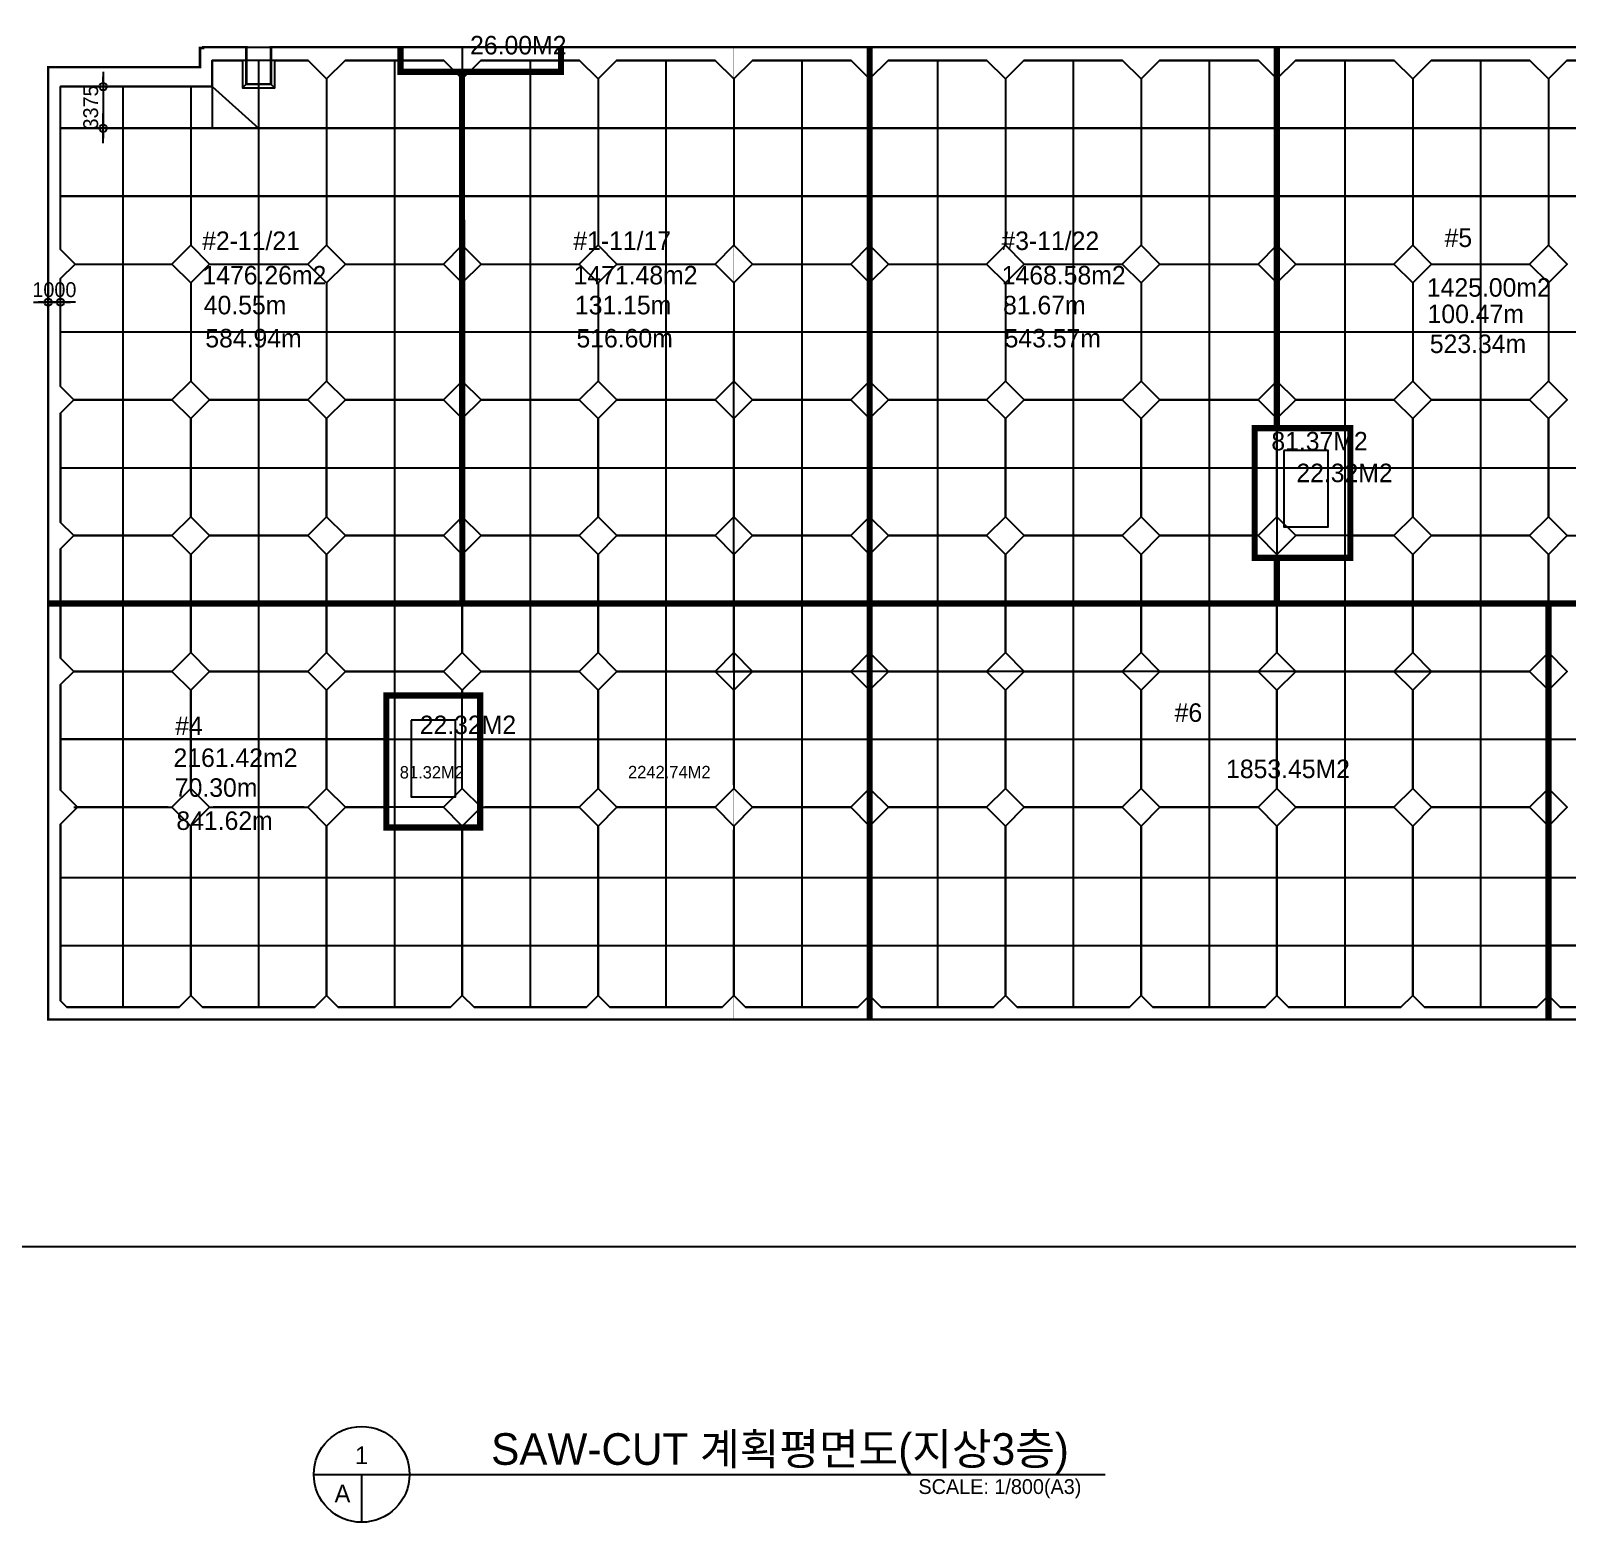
# Model space of a CAD drawing. Header units: millimetres. Extents: x -869187 to 1405794, y -1345622 to 197746.
# Drawn here: x 102765 to 227254, y -676739 to -555907 of the extents above; entities that cross this region are included whole.
import ezdxf
from ezdxf.enums import TextEntityAlignment as Align

# ---------------------------------------------------------------- set-up
doc = ezdxf.new("R2010")
doc.units = ezdxf.units.MM
doc.header["$LTSCALE"] = 1000
doc.header["$MEASUREMENT"] = 0
doc.header["$PDSIZE"] = -10
doc.layers.get('0').update_dxf_attribs({"linetype": 'CONTINUOUS'})
doc.layers.get('Defpoints').update_dxf_attribs({"color": 171, "linetype": 'CONTINUOUS'})
for name, color, linetype in [('NDIM', 7, 'CONTINUOUS'), ('SAW-CUT', 6, 'CONTINUOUS'), ('SYM', 7, 'CONTINUOUS'), ('TEXT', 3, 'CONTINUOUS')]:
    doc.layers.add(name, color=color, linetype=linetype)
doc.styles.add('CGS', font='cgse', dxfattribs={"bigfont": 'cgs'})
doc.styles.add('나눔바른고딕', font='')
doc.styles.get('나눔바른고딕').set_extended_font_data('나눔바른고딕')
doc.dimstyles.new('NDIM 1200', dxfattribs={"dimscale": 500, "dimtxt": 3, "dimasz": 1, "dimexe": 2, "dimexo": 2, "dimgap": 1, "dimtad": 1, "dimdec": 0, "dimdsep": 46, "dimtxsty": 'CGS', "dimblk": 'DOT0', "dimcen": 1, "dimdle": 8, "dimclrd": 2, "dimclre": 2, "dimclrt": 2, "dimadec": 0, "dimazin": 0, "dimtfac": 1, "dimtdec": 0, "dimtix": 1, "dimtmove": 2, "dimatfit": 3, "dimldrblk": 'DOT0', "dimfxl": 1, "dimtolj": 1, "dimtzin": 0, "dimlwd": -1, "dimlwe": -1, "dimarcsym": 0})

# ---------------------------------------------------------------- blocks, each defined once
blk = doc.blocks.new('DOT0')
blk.add_line((-3, 0), (3, 0))
at = {"color": 6}
blk.add_circle((0, 0), 0.75, dxfattribs=at)
blk = doc.blocks.new('*D123')
at = {"layer": 'Defpoints', "color": 0, "ltscale": 0.4, "transparency": 16777216}
for p in [(105180, -577892), (104180, -579492), (105180, -579492)]:
    blk.add_point(p, dxfattribs=at)
at = {"layer": 'NDIM', "ltscale": 0.4, "transparency": 16777216}
for p, q in [((104180, -578692), (104180, -577092)), ((105180, -578692), (105180, -577092)), ((103780, -577892), (103380, -577892)), ((104180, -577892), (105180, -577892)), ((105580, -577892), (105980, -577892))]:
    blk.add_line(p, q, dxfattribs=at)
at = {"layer": 'NDIM', "ltscale": 0.4, "transparency": 16777216, "xscale": 400, "yscale": 400, "zscale": 400}
blk.add_blockref('DOT0', (104180, -577892), dxfattribs=at)
at = {"layer": 'NDIM', "ltscale": 0.4, "transparency": 16777216, "xscale": 400, "yscale": 400, "zscale": 400, "rotation": 180}
blk.add_blockref('DOT0', (105180, -577892), dxfattribs=at)
at = {"layer": 'NDIM', "ltscale": 0.4, "transparency": 16777216, "insert": (104680, -576892), "char_height": 1200, "attachment_point": 5, "style": 'CGS'}
blk.add_mtext('\\A1;1000', dxfattribs=at)
blk = doc.blocks.new('*D347')
at = {"layer": 'Defpoints', "color": 0, "ltscale": 0.4, "transparency": 16777216}
for p in [(110230, -560434), (108630, -563809), (110230, -563809)]:
    blk.add_point(p, dxfattribs=at)
at = {"layer": 'NDIM', "ltscale": 0.4, "transparency": 16777216}
for p, q in [((108630, -560034), (108630, -559634)), ((109430, -560434), (107830, -560434)), ((108630, -560434), (108630, -563809)), ((109430, -563809), (107830, -563809)), ((108630, -564209), (108630, -564609))]:
    blk.add_line(p, q, dxfattribs=at)
at = {"layer": 'NDIM', "ltscale": 0.4, "transparency": 16777216, "xscale": 400, "yscale": 400, "zscale": 400}
for p, rotation in [((108630, -560434), 270), ((108630, -563809), 90)]:
    blk.add_blockref('DOT0', p, dxfattribs=dict(at, rotation=rotation))
at = {"layer": 'NDIM', "ltscale": 0.4, "transparency": 16777216, "insert": (107630, -562122), "char_height": 1200, "attachment_point": 5, "rotation": 90, "style": 'CGS'}
blk.add_mtext('\\A1;3375', dxfattribs=at)

msp = doc.modelspace()

# ---------------------------------------------------------------- linework, layer by layer
at = {"color": 114, "ltscale": 10000, "true_color": 0x139b48}
msp.add_line((137730.1, -557234.5), (137730.1, -559234.5), dxfattribs=at)
at = {"ltscale": 10000}
for p, q in [((159730.1, -606285.2), (159730.1, -609333.7)), ((158205.8, -607809.5), (161254.4, -607809.5)), ((213205.8, -607809.5), (216254.4, -607809.5))]:
    msp.add_line(p, q, dxfattribs=at)
at = {"color": 2, "ltscale": 10000, "const_width": 200}
for points in [[(104180.1, -558859.5), (104180.1, -602309.5), (137730.1, -602309.5), (137730.1, -559234.5), (132730.1, -559234.5), (132730.1, -557234.5), (122230.1, -557234.5), (122230.1, -560234.5), (120230.1, -560234.5), (120230.1, -557234.5), (116742.6, -557234.5), (116742.6, -557309.5), (116480.1, -557309.5), (116480.1, -558859.5), (104180.1, -558859.5)], [(137730.1, -559234.5), (137730.1, -602309.5), (170730.1, -602309.5), (170730.1, -557234.5), (145730.1, -557234.5), (145730.1, -559234.5), (137730.1, -559234.5), (137730.1, -559234.5)], [(203730.1, -557234.5), (203730.1, -588109.5), (201930.1, -588109.5), (201930.1, -598609.5), (203730.1, -598609.5), (203730.1, -602309.5), (170730.1, -602309.5), (170730.1, -557234.5), (203730.1, -557234.5)], [(236730.1, -597059.5), (236730.1, -557234.5), (203730.1, -557234.5), (203730.1, -588109.5), (209680.1, -588109.5), (209680.1, -598609.5), (203730.1, -598609.5), (203730.1, -602309.5), (236730.1, -602309.5), (236730.1, -597059.5)], [(236730.1, -557234.5), (236730.1, -602309.5), (225730.1, -602311.1), (225730.1, -636009.5), (258730.1, -636009.5), (258730.1, -557234.5), (254230.1, -557234.5), (254230.1, -560234.5), (252230.1, -560234.5), (252230.1, -557234.5), (236730.1, -557234.5)], [(104180.1, -602309.5), (104180.1, -636009.5), (170730.1, -636009.5), (170730.1, -602309.5), (104180.1, -602309.5)], [(170730.1, -602309.5), (170730.1, -636009.5), (225730.1, -636009.5), (225730.1, -602311.1), (170730.1, -602309.5)], [(131580.1, -609759.5), (131580.1, -620459.5), (139180.1, -620459.5), (139180.1, -609759.5), (131580.1, -609759.5)]]:
    msp.add_lwpolyline(points, dxfattribs=at)
at = {"ltscale": 10000, "const_width": 1}
for points in [[(104180.1, -580309.5), (159730.1, -580309.5), (159730.1, -557234.5), (116742.6, -557234.5), (116742.6, -557309.5), (116480.1, -557309.5), (116480.1, -558859.5), (104180.1, -558859.5), (104180.1, -580309.5)], [(104180.1, -607809.5), (104180.1, -580309.5), (159730.1, -580309.5), (159730.1, -607809.5), (104180.1, -607809.5)], [(104180.1, -607809.5), (159730.1, -607809.5), (159730.1, -636009.5), (104180.1, -636009.5), (104180.1, -607809.5)], [(159730.1, -636009.5), (159730.1, -607809.5), (220230.1, -607809.5), (220230.1, -636009.5), (159730.1, -636009.5)]]:
    msp.add_lwpolyline(points, dxfattribs=at)
at = {"ltscale": 10000}
for points in [[(104180.1, -580309.5), (104180.1, -558859.5), (116480.1, -558859.5), (116480.1, -557309.5), (116742.6, -557309.5), (116742.6, -557234.5), (268742.6, -557234.5), (268742.6, -557309.5), (268980.1, -557309.5), (268980.1, -558859.5), (277305.1, -558859.5), (277305.1, -625559.5), (270080.1, -625559.5), (270080.1, -636009.5), (104180.1, -636009.5), (104180.1, -580309.5)], [(159730.1, -580309.5), (220230.1, -580309.5), (220230.1, -607809.5), (159730.1, -607809.5), (159730.1, -580309.5)]]:
    msp.add_lwpolyline(points, dxfattribs=at)
at = {"color": 1, "ltscale": 10000, "const_width": 500}
for points in [[(137730.1, -559234.5), (132730.1, -559234.5), (132730.1, -557234.5)], [(137705.8, -559234.5), (137730.1, -602309.5), (170730.1, -602309.5), (170730.1, -557234.5)], [(137730.1, -559234.5), (145730.1, -559234.5), (145730.1, -557234.5)], [(170730.1, -602309.5), (203730.1, -602309.5), (203730.1, -598609.5), (201930.1, -598609.5), (201930.1, -588109.5), (203730.1, -588109.5), (203730.1, -586109.5), (203730.1, -557234.5)], [(236730.1, -557234.5), (236730.1, -602309.5), (203730.1, -602309.5)], [(203730.1, -588109.5), (209680.1, -588109.5), (209680.1, -598609.5), (203730.1, -598609.5)], [(137730.1, -602309.5), (104180.1, -602309.5)], [(170730.1, -602309.5), (170730.1, -636009.5)], [(225730.1, -602309.5), (225730.1, -636009.5)], [(131580.1, -609759.5), (131580.1, -620459.5), (139180.1, -620459.5), (139180.1, -609759.5), (131580.1, -609759.5)]]:
    msp.add_lwpolyline(points, dxfattribs=at)
at = {"color": 2, "ltscale": 10000}
for points in [[(132730.1, -557234.5), (132730.1, -559234.5), (145730.1, -559234.5), (145730.1, -557234.5), (132730.1, -557234.5)], [(201930.1, -588109.5), (201930.1, -598609.5), (209680.1, -598609.5), (209680.1, -588109.5), (201930.1, -588109.5)], [(204280.1, -589909.5), (204280.1, -596109.5), (207880.1, -596109.5), (207880.1, -589909.5), (204280.1, -589909.5)], [(133580.1, -611759.5), (133580.1, -617959.5), (137180.1, -617959.5), (137180.1, -611759.5), (133580.1, -611759.5)]]:
    msp.add_lwpolyline(points, dxfattribs=at)
at = {"color": 3, "ltscale": 10000}
msp.add_lwpolyline([(203730.1, -557234.5), (203730.1, -602309.5), (236730.1, -602309.5), (236730.1, -557234.5), (203730.1, -557234.5)], dxfattribs=at)
at = {"color": 114, "ltscale": 10000, "true_color": 0x139b48}
for points in [[(105180.1, -602309.5), (105180.1, -597883.7), (106254.4, -596809.5), (105180.1, -595735.2), (105180.1, -586883.7), (106254.4, -585809.5), (105180.1, -584735.2), (105180.1, -575983.7), (106354.4, -574809.5), (105180.1, -573635.2), (105180.1, -560434.5), (117455.1, -560434.5), (117455.1, -558309.5), (119930.1, -558309.5), (119930.1, -560534.5), (122530.1, -560534.5), (122530.1, -558309.5), (125230.1, -558309.5), (125230.1, -558309.5), (126730.1, -559809.5), (128230.1, -558309.5), (136230.1, -558309.5), (137730.1, -559809.5), (137730.1, -573285.2), (136205.8, -574809.5), (137730.1, -576333.7), (137730.1, -584285.2), (136205.8, -585809.5), (137730.1, -587333.7), (137730.1, -595285.2), (136205.8, -596809.5), (137730.1, -598333.7), (137730.1, -602309.5)], [(132230.1, -558309.5), (132230.1, -602309.5)], [(137730.1, -559809.5), (139230.1, -558309.5), (147230.1, -558309.5), (148730.1, -559809.5), (150230.1, -558309.5), (158230.1, -558309.5), (159730.1, -559809.5), (161230.1, -558309.5), (169230.1, -558309.5), (170730.1, -559809.5)], [(143230.1, -558309.5), (143230.1, -602309.5)], [(154230.1, -558309.5), (154230.1, -602309.5)], [(165230.1, -558309.5), (165230.1, -602309.5)], [(203730.1, -559809.5), (202230.1, -558309.5), (194230.1, -558309.5), (192730.1, -559809.5), (191230.1, -558309.5), (183230.1, -558309.5), (181730.1, -559809.5), (180230.1, -558309.5), (172230.1, -558309.5), (170730.1, -559809.5), (170730.1, -573285.2), (172254.4, -574809.5), (170730.1, -576333.7), (170730.1, -584285.2), (172254.4, -585809.5), (170730.1, -587333.7), (170730.1, -595285.2), (172254.4, -596809.5), (170730.1, -598333.7), (170730.1, -602309.5)], [(176230.1, -558309.5), (176230.1, -602309.5)], [(187230.1, -558309.5), (187230.1, -602309.5)], [(198230.1, -558309.5), (198230.1, -602309.5)], [(236730.1, -559809.5), (235230.1, -558309.5), (227230.1, -558309.5), (225730.1, -559809.5), (224230.1, -558309.5), (216230.1, -558309.5), (214730.1, -559809.5), (213230.1, -558309.5), (205230.1, -558309.5), (203730.1, -559809.5), (203730.1, -573285.2), (205254.4, -574809.5), (203730.1, -576333.7), (203730.1, -584285.2), (205254.4, -585809.5), (203730.1, -587333.7)], [(209230.1, -558309.5), (209230.1, -602309.5)], [(220230.1, -558309.5), (220230.1, -602309.5)], [(126730.1, -559809.5), (126730.1, -573285.2)], [(148730.1, -559809.5), (148730.1, -573285.2)], [(159730.1, -559809.5), (159730.1, -573285.2)], [(181730.1, -559809.5), (181730.1, -573285.2)], [(192730.1, -559809.5), (192730.1, -573285.2)], [(214730.1, -559809.5), (214730.1, -573285.2)], [(225730.1, -559809.5), (225730.1, -573285.2)], [(110230.1, -560434.5), (110230.1, -602309.5)], [(115730.1, -560434.5), (115730.1, -573285.2)], [(117455.1, -560434.5), (121230.1, -563809.5)], [(120230.1, -560234.5), (119930.1, -560534.5)], [(121230.1, -560534.5), (121230.1, -602309.5)], [(122230.1, -560234.5), (122530.1, -560534.5)], [(105182, -563809.5), (137730.1, -563809.5)], [(137730.1, -563809.5), (170730.1, -563809.5)], [(170730.1, -563809.5), (203730.1, -563809.5)], [(203730.1, -563809.5), (236730.1, -563809.5)], [(105182, -569309.5), (137730.1, -569309.5)], [(137730.1, -569309.5), (170730.1, -569309.5)], [(170730.1, -569309.5), (203730.1, -569309.5)], [(203730.1, -569309.5), (236730.1, -569309.5)], [(115730.1, -573285.2), (114205.8, -574809.5), (115730.1, -576333.7), (117254.4, -574809.5), (115730.1, -573285.2)], [(126730.1, -573285.2), (125205.8, -574809.5), (126730.1, -576333.7), (128254.4, -574809.5), (126730.1, -573285.2)], [(137730.1, -573285.2), (139254.4, -574809.5), (137730.1, -576333.7)], [(148730.1, -573285.2), (147205.8, -574809.5), (148730.1, -576333.7), (150254.4, -574809.5), (148730.1, -573285.2)], [(159730.1, -573285.2), (158205.8, -574809.5), (159730.1, -576333.7), (161254.4, -574809.5), (159730.1, -573285.2)], [(170730.1, -573285.2), (169205.8, -574809.5), (170730.1, -576333.7)], [(181730.1, -573285.2), (180205.8, -574809.5), (181730.1, -576333.7), (183254.4, -574809.5), (181730.1, -573285.2)], [(192730.1, -573285.2), (191205.8, -574809.5), (192730.1, -576333.7), (194254.4, -574809.5), (192730.1, -573285.2)], [(203730.1, -573285.2), (202205.8, -574809.5), (203730.1, -576333.7)], [(214730.1, -573285.2), (213205.8, -574809.5), (214730.1, -576333.7), (216254.4, -574809.5), (214730.1, -573285.2)], [(225730.1, -573285.2), (224205.8, -574809.5), (225730.1, -576333.7), (227254.4, -574809.5), (225730.1, -573285.2)], [(106354.4, -574809.5), (114205.8, -574809.5)], [(117254.4, -574809.5), (125205.8, -574809.5)], [(128254.4, -574809.5), (136205.8, -574809.5)], [(139254.4, -574809.5), (147205.8, -574809.5)], [(150254.4, -574809.5), (158205.8, -574809.5)], [(161254.4, -574809.5), (169205.8, -574809.5)], [(172254.4, -574809.5), (180205.8, -574809.5)], [(183254.4, -574809.5), (191205.8, -574809.5)], [(194254.4, -574809.5), (202205.8, -574809.5)], [(205254.4, -574809.5), (213205.8, -574809.5)], [(216254.4, -574809.5), (224205.8, -574809.5)], [(115730.1, -576333.7), (115730.1, -584285.2)], [(126730.1, -576333.7), (126730.1, -584285.2)], [(148730.1, -576333.7), (148730.1, -584285.2)], [(159730.1, -576333.7), (159730.1, -584285.2)], [(181730.1, -576333.7), (181730.1, -584285.2)], [(192730.1, -576333.7), (192730.1, -584285.2)], [(214730.1, -576333.7), (214730.1, -584285.2)], [(225730.1, -576333.7), (225730.1, -584285.2)], [(105182, -580309.5), (137730.1, -580309.5)], [(137730.1, -580309.5), (170730.1, -580309.5)], [(170730.1, -580309.5), (203730.1, -580309.5)], [(203730.1, -580309.5), (236730.1, -580309.5)], [(115730.1, -584285.2), (114205.8, -585809.5), (115730.1, -587333.7), (117254.4, -585809.5), (115730.1, -584285.2)], [(126730.1, -584285.2), (125205.8, -585809.5), (126730.1, -587333.7), (128254.4, -585809.5), (126730.1, -584285.2)], [(137730.1, -584285.2), (139254.4, -585809.5), (137730.1, -587333.7)], [(148730.1, -584285.2), (147205.8, -585809.5), (148730.1, -587333.7), (150254.4, -585809.5), (148730.1, -584285.2)], [(159730.1, -584285.2), (158205.8, -585809.5), (159730.1, -587333.7), (161254.4, -585809.5), (159730.1, -584285.2)], [(170730.1, -584285.2), (169205.8, -585809.5), (170730.1, -587333.7)], [(181730.1, -584285.2), (180205.8, -585809.5), (181730.1, -587333.7), (183254.4, -585809.5), (181730.1, -584285.2)], [(192730.1, -584285.2), (191205.8, -585809.5), (192730.1, -587333.7), (194254.4, -585809.5), (192730.1, -584285.2)], [(203730.1, -584285.2), (202205.8, -585809.5), (203730.1, -587333.7)], [(214730.1, -584285.2), (213205.8, -585809.5), (214730.1, -587333.7), (216254.4, -585809.5), (214730.1, -584285.2)], [(225730.1, -584285.2), (224205.8, -585809.5), (225730.1, -587333.7), (227254.4, -585809.5), (225730.1, -584285.2)], [(106254.4, -585809.5), (114205.8, -585809.5)], [(117254.4, -585809.5), (125205.8, -585809.5)], [(128254.4, -585809.5), (136205.8, -585809.5)], [(139254.4, -585809.5), (147205.8, -585809.5)], [(150254.4, -585809.5), (158205.8, -585809.5)], [(161254.4, -585809.5), (169205.8, -585809.5)], [(172254.4, -585809.5), (180205.8, -585809.5)], [(183254.4, -585809.5), (191205.8, -585809.5)], [(194254.4, -585809.5), (202205.8, -585809.5)], [(205254.4, -585809.5), (213205.8, -585809.5)], [(216254.4, -585809.5), (224205.8, -585809.5)], [(115730.1, -587333.7), (115730.1, -595285.2)], [(126730.1, -587333.7), (126730.1, -595285.2)], [(148730.1, -587333.7), (148730.1, -595285.2)], [(159730.1, -587333.7), (159730.1, -595285.2)], [(181730.1, -587333.7), (181730.1, -595285.2)], [(192730.1, -587333.7), (192730.1, -595285.2)], [(214730.1, -587333.7), (214730.1, -595285.2)], [(225730.1, -587333.7), (225730.1, -595285.2)], [(105182, -591309.5), (137730.1, -591309.5)], [(137730.1, -591309.5), (170730.1, -591309.5)], [(170730.1, -591309.5), (201930.1, -591309.5)], [(209680.1, -591309.5), (236729, -591309.5)], [(115730.1, -595285.2), (114205.8, -596809.5), (115730.1, -598333.7), (117254.4, -596809.5), (115730.1, -595285.2)], [(126730.1, -595285.2), (125205.8, -596809.5), (126730.1, -598333.7), (128254.4, -596809.5), (126730.1, -595285.2)], [(137730.1, -595285.2), (139254.4, -596809.5), (137730.1, -598333.7)], [(148730.1, -595285.2), (147205.8, -596809.5), (148730.1, -598333.7), (150254.4, -596809.5), (148730.1, -595285.2)], [(159730.1, -595285.2), (158205.8, -596809.5), (159730.1, -598333.7), (161254.4, -596809.5), (159730.1, -595285.2)], [(170730.1, -595285.2), (169205.8, -596809.5), (170730.1, -598333.7)], [(181730.1, -595285.2), (180205.8, -596809.5), (181730.1, -598333.7), (183254.4, -596809.5), (181730.1, -595285.2)], [(192730.1, -595285.2), (191205.8, -596809.5), (192730.1, -598333.7), (194254.4, -596809.5), (192730.1, -595285.2)], [(214730.1, -595285.2), (213205.8, -596809.5), (214730.1, -598333.7), (216254.4, -596809.5), (214730.1, -595285.2)], [(225730.1, -595285.2), (224205.8, -596809.5), (225730.1, -598333.7), (227254.4, -596809.5), (225730.1, -595285.2)], [(106254.4, -596809.5), (114205.8, -596809.5)], [(117254.4, -596809.5), (125205.8, -596809.5)], [(128254.4, -596809.5), (136205.8, -596809.5)], [(139254.4, -596809.5), (147205.8, -596809.5)], [(150254.4, -596809.5), (158205.8, -596809.5)], [(161254.4, -596809.5), (169205.8, -596809.5)], [(172254.4, -596809.5), (180205.8, -596809.5)], [(183254.4, -596809.5), (191205.8, -596809.5)], [(194254.4, -596809.5), (201930.1, -596809.5)], [(209680.1, -596809.5), (213205.8, -596809.5)], [(216254.4, -596809.5), (224205.8, -596809.5)], [(227254.4, -596809.5), (235205.8, -596809.5)], [(115730.1, -598333.7), (115730.1, -602309.5)], [(126730.1, -598333.7), (126730.1, -602309.5)], [(148730.1, -598333.7), (148730.1, -602309.5)], [(159730.1, -598333.7), (159730.1, -602309.5)], [(181730.1, -598333.7), (181730.1, -602309.5)], [(192730.1, -598333.7), (192730.1, -602309.5)], [(214730.1, -598333.7), (214730.1, -602309.5)], [(225730.1, -598333.7), (225730.1, -602309.5)], [(170730.1, -634059.5), (169780.1, -635009.5), (160680.1, -635009.5), (159730.1, -634059.5), (158780.1, -635009.5), (149680.1, -635009.5), (148730.1, -634059.5), (147780.1, -635009.5), (138680.1, -635009.5), (137730.1, -634059.5), (136780.1, -635009.5), (127680.1, -635009.5), (126730.1, -634059.5), (125780.1, -635009.5), (116680.1, -635009.5), (115730.1, -634059.5), (114780.1, -635009.5), (105680.1, -635009.5), (105180.1, -634509.5), (105180.1, -620183.7), (106554.4, -618809.5), (105180.1, -617435.2), (105180.1, -608883.7), (106254.4, -607809.5), (105180.1, -606735.2), (105180.1, -602309.5), (170730.1, -602309.5)], [(110230.1, -602309.5), (110230.1, -635009.5)], [(115730.1, -602309.5), (115730.1, -606285.2)], [(121230.1, -602309.5), (121230.1, -635009.5)], [(126730.1, -602309.5), (126730.1, -606285.2)], [(132230.1, -602309.5), (132230.1, -609759.5)], [(137730.1, -602309.5), (137730.1, -606285.2)], [(143230.1, -602309.5), (143230.1, -635009.5)], [(143230.1, -602309.5), (143230.1, -635009.5)], [(148730.1, -602309.5), (148730.1, -606285.2)], [(148730.1, -602309.5), (148730.1, -606285.2)], [(154230.1, -602309.5), (154230.1, -635009.5)], [(159730.1, -602309.5), (159730.1, -606285.2)], [(165230.1, -602309.5), (165230.1, -635009.5)], [(225730.1, -634059.5), (224780.1, -635009.5), (215680.1, -635009.5), (214730.1, -634059.5), (213780.1, -635009.5), (204680.1, -635009.5), (203730.1, -634059.5), (202780.1, -635009.5), (193680.1, -635009.5), (192730.1, -634059.5), (191780.1, -635009.5), (182680.1, -635009.5), (181730.1, -634059.5), (180780.1, -635009.5), (171680.1, -635009.5), (170730.1, -634059.5), (170730.1, -620333.7), (172254.4, -618809.5), (170730.1, -617285.2), (170730.1, -609333.7), (172254.4, -607809.5), (170730.1, -606285.2), (170730.1, -602309.5), (225730.1, -602311.1)], [(176230.1, -602309.5), (176230.1, -635009.5)], [(181730.1, -602309.5), (181730.1, -606285.2)], [(187230.1, -602309.5), (187230.1, -635009.5)], [(192730.1, -602309.5), (192730.1, -606285.2)], [(198230.1, -602309.5), (198230.1, -635009.5)], [(203730.1, -602309.5), (203730.1, -606285.2)], [(209230.1, -602309.5), (209230.1, -635009.5)], [(214730.1, -602309.5), (214730.1, -606285.2)], [(220230.1, -602309.5), (220230.1, -635009.5)], [(225730.1, -602309.5), (225730.1, -606285.2)], [(235780.1, -635009.5), (226680.1, -635009.5), (225730.1, -634059.5), (225730.1, -620333.7), (227254.4, -618809.5), (225730.1, -617285.2), (225730.1, -609333.7), (227254.4, -607809.5), (225730.1, -606285.2), (225730.1, -602309.5), (236730.1, -602309.5)], [(115730.1, -606285.2), (114205.8, -607809.5), (115730.1, -609333.7), (117254.4, -607809.5), (115730.1, -606285.2)], [(126730.1, -606285.2), (125205.8, -607809.5), (126730.1, -609333.7), (128254.4, -607809.5), (126730.1, -606285.2)], [(137730.1, -606285.2), (136205.8, -607809.5), (137730.1, -609333.7), (139254.4, -607809.5), (137730.1, -606285.2)], [(148730.1, -606285.2), (147205.8, -607809.5), (148730.1, -609333.7), (150254.4, -607809.5), (148730.1, -606285.2)], [(159730.1, -606285.2), (158205.8, -607809.5), (159730.1, -609333.7), (161254.4, -607809.5), (159730.1, -606285.2)], [(170730.1, -606285.2), (169205.8, -607809.5), (170730.1, -609333.7)], [(181730.1, -606285.2), (180205.8, -607809.5), (181730.1, -609333.7), (183254.4, -607809.5), (181730.1, -606285.2)], [(192730.1, -606285.2), (191205.8, -607809.5), (192730.1, -609333.7), (194254.4, -607809.5), (192730.1, -606285.2)], [(203730.1, -606285.2), (202205.8, -607809.5), (203730.1, -609333.7), (205254.4, -607809.5), (203730.1, -606285.2)], [(214730.1, -606285.2), (213205.8, -607809.5), (214730.1, -609333.7), (216254.4, -607809.5), (214730.1, -606285.2)], [(225730.1, -606285.2), (224205.8, -607809.5), (225730.1, -609333.7)], [(106254.4, -607809.5), (114205.8, -607809.5)], [(117254.4, -607809.5), (125205.8, -607809.5)], [(128254.4, -607809.5), (136205.8, -607809.5)], [(139254.4, -607809.5), (147205.8, -607809.5)], [(150254.4, -607809.5), (158205.8, -607809.5)], [(161254.4, -607809.5), (169205.8, -607809.5)], [(172254.4, -607809.5), (180205.8, -607809.5)], [(183254.4, -607809.5), (191205.8, -607809.5)], [(194254.4, -607809.5), (202205.8, -607809.5)], [(205254.4, -607809.5), (213205.8, -607809.5)], [(216254.4, -607809.5), (224205.8, -607809.5)], [(115730.1, -609333.7), (115730.1, -617285.2)], [(126730.1, -609333.7), (126730.1, -617285.2)], [(137730.1, -609333.7), (137730.1, -609759.5)], [(148730.1, -609333.7), (148730.1, -617285.2)], [(148730.1, -609333.7), (148730.1, -617285.2)], [(159730.1, -609333.7), (159730.1, -617285.2)], [(181730.1, -609333.7), (181730.1, -617285.2)], [(192730.1, -609333.7), (192730.1, -617285.2)], [(203730.1, -609333.7), (203730.1, -617285.2)], [(214730.1, -609333.7), (214730.1, -617285.2)], [(225730.1, -609333.7), (225730.1, -617285.2)], [(131580.1, -613309.5), (105180.1, -613309.5)], [(139180.1, -613309.5), (170730.1, -613309.5)], [(170730.1, -613309.5), (225730.1, -613309.5)], [(225730.1, -613309.5), (258730.1, -613309.5)], [(115730.1, -617285.2), (114205.8, -618809.5), (115730.1, -620333.7), (117254.4, -618809.5), (115730.1, -617285.2)], [(126730.1, -617285.2), (125205.8, -618809.5), (126730.1, -620333.7), (128254.4, -618809.5), (126730.1, -617285.2)], [(148730.1, -617285.2), (147205.8, -618809.5), (148730.1, -620333.7), (150254.4, -618809.5), (148730.1, -617285.2)], [(159730.1, -617285.2), (158205.8, -618809.5), (159730.1, -620333.7), (161254.4, -618809.5), (159730.1, -617285.2)], [(170730.1, -617285.2), (169205.8, -618809.5), (170730.1, -620333.7)], [(181730.1, -617285.2), (180205.8, -618809.5), (181730.1, -620333.7), (183254.4, -618809.5), (181730.1, -617285.2)], [(192730.1, -617285.2), (191205.8, -618809.5), (192730.1, -620333.7), (194254.4, -618809.5), (192730.1, -617285.2)], [(203730.1, -617285.2), (202205.8, -618809.5), (203730.1, -620333.7), (205254.4, -618809.5), (203730.1, -617285.2)], [(214730.1, -617285.2), (213205.8, -618809.5), (214730.1, -620333.7), (216254.4, -618809.5), (214730.1, -617285.2)], [(225730.1, -617285.2), (224205.8, -618809.5), (225730.1, -620333.7)], [(106254.4, -618809.5), (114205.8, -618809.5)], [(117254.4, -618809.5), (125205.8, -618809.5)], [(128254.4, -618809.5), (131580.1, -618809.5)], [(139254.4, -618809.5), (147205.8, -618809.5)], [(150254.4, -618809.5), (158205.8, -618809.5)], [(161254.4, -618809.5), (169205.8, -618809.5)], [(172254.4, -618809.5), (180205.8, -618809.5)], [(183254.4, -618809.5), (191205.8, -618809.5)], [(194254.4, -618809.5), (202205.8, -618809.5)], [(205254.4, -618809.5), (213205.8, -618809.5)], [(216254.4, -618809.5), (224205.8, -618809.5)], [(115730.1, -620333.7), (115730.1, -634059.5)], [(126730.1, -620333.7), (126730.1, -634059.5)], [(132230.1, -620459.5), (132230.1, -635009.5)], [(137730.1, -620459.5), (137730.1, -634059.5)], [(148730.1, -620333.7), (148730.1, -634059.5)], [(148730.1, -620333.7), (148730.1, -634059.5)], [(159730.1, -620333.7), (159730.1, -634059.5)], [(181730.1, -620333.7), (181730.1, -634059.5)], [(192730.1, -620333.7), (192730.1, -634059.5)], [(203730.1, -620333.7), (203730.1, -634059.5)], [(214730.1, -620333.7), (214730.1, -634059.5)], [(225730.1, -620333.7), (225730.1, -634059.5)], [(105180.1, -624509.5), (170730.1, -624509.5)], [(170730.1, -624509.5), (225730.1, -624509.5)], [(225730.1, -624509.5), (258730.1, -624509.5)], [(105180.1, -630009.5), (170730.1, -630009.5)], [(170730.1, -630009.5), (225710.5, -630009.5)], [(258730.1, -630009.5), (225730.1, -630009.5)]]:
    msp.add_lwpolyline(points, dxfattribs=at)
at = {"color": 2, "ltscale": 10000}
msp.add_lwpolyline([(131580.1, -609759.5), (131580.1, -620459.5), (133580.1, -620459.5), (139180.1, -620459.5), (139180.1, -609759.5)], close=True, dxfattribs=at)
at = {"layer": 'Defpoints', "ltscale": 10000}
msp.add_lwpolyline([(292000, -654421.9), (8000, -654421.9), (8000, -493454.1), (292000, -493454.1)], close=True, dxfattribs=at)
at = {"layer": 'SAW-CUT', "ltscale": 10000}
for p, q in [((125230.1, -558309.5), (117455.1, -558309.5)), ((117455.1, -558309.5), (117455.1, -560434.5)), ((121230.1, -558309.5), (121230.1, -635009.5)), ((126730.1, -559809.5), (125230.1, -558309.5)), ((126730.1, -559809.5), (128230.1, -558309.5)), ((136230.1, -558309.5), (128230.1, -558309.5)), ((132230.1, -558309.5), (132230.1, -635009.5)), ((137730.1, -559809.5), (136230.1, -558309.5)), ((137730.1, -559809.5), (139230.1, -558309.5)), ((147230.1, -558309.5), (139230.1, -558309.5)), ((143230.1, -558309.5), (143230.1, -635009.5)), ((148730.1, -559809.5), (147230.1, -558309.5)), ((148730.1, -559809.5), (150230.1, -558309.5)), ((158230.1, -558309.5), (150230.1, -558309.5)), ((154230.1, -558309.5), (154230.1, -635009.5)), ((159730.1, -559809.5), (158230.1, -558309.5)), ((159730.1, -559809.5), (161230.1, -558309.5)), ((169230.1, -558309.5), (161230.1, -558309.5)), ((165230.1, -558309.5), (165230.1, -635009.5)), ((170730.1, -559809.5), (169230.1, -558309.5)), ((170730.1, -559809.5), (172230.1, -558309.5)), ((172230.1, -558309.5), (180230.1, -558309.5)), ((176230.1, -558309.5), (176230.1, -635009.5)), ((181730.1, -559809.5), (180230.1, -558309.5)), ((181730.1, -559809.5), (183230.1, -558309.5)), ((183230.1, -558309.5), (191230.1, -558309.5)), ((187230.1, -558309.5), (187230.1, -635009.5)), ((192730.1, -559809.5), (191230.1, -558309.5)), ((192730.1, -559809.5), (194230.1, -558309.5)), ((194230.1, -558309.5), (202230.1, -558309.5)), ((198230.1, -558309.5), (198230.1, -635009.5)), ((203730.1, -559809.5), (202230.1, -558309.5)), ((203730.1, -559809.5), (205230.1, -558309.5)), ((205230.1, -558309.5), (213230.1, -558309.5)), ((209230.1, -558309.5), (209230.1, -635009.5)), ((214730.1, -559809.5), (213230.1, -558309.5)), ((214730.1, -559809.5), (216230.1, -558309.5)), ((216230.1, -558309.5), (224230.1, -558309.5)), ((220230.1, -558309.5), (220230.1, -635009.5)), ((225730.1, -559809.5), (224230.1, -558309.5)), ((225730.1, -559809.5), (227230.1, -558309.5)), ((227230.1, -558309.5), (235230.1, -558309.5)), ((126730.1, -559809.5), (126730.1, -573285.2)), ((137730.1, -559809.5), (137730.1, -573285.2)), ((148730.1, -559809.5), (148730.1, -573285.2)), ((159730.1, -559809.5), (159730.1, -573285.2)), ((159730.1, -559809.5), (159730.1, -573285.2)), ((170730.1, -559809.5), (170730.1, -573285.2)), ((181730.1, -559809.5), (181730.1, -573285.2)), ((192730.1, -559809.5), (192730.1, -573285.2)), ((203730.1, -559809.5), (203730.1, -573285.2)), ((214730.1, -559809.5), (214730.1, -573285.2)), ((225730.1, -559809.5), (225730.1, -573285.2)), ((117455.1, -560434.5), (105180.1, -560434.5)), ((105180.1, -573635.2), (105180.1, -560434.5)), ((110230.1, -560434.5), (110230.1, -635009.5)), ((115730.1, -560434.5), (115730.1, -573285.2)), ((117455.1, -560434.5), (117455.1, -563809.5)), ((269730.1, -563809.5), (105180.1, -563809.5)), ((269730.1, -569309.5), (105180.1, -569309.5)), ((106354.4, -574809.5), (114205.8, -574809.5)), ((117254.4, -574809.5), (125205.8, -574809.5)), ((128254.4, -574809.5), (136205.8, -574809.5)), ((139254.4, -574809.5), (147205.8, -574809.5)), ((150254.4, -574809.5), (158205.8, -574809.5)), ((161254.4, -574809.5), (169205.8, -574809.5)), ((172254.4, -574809.5), (180205.8, -574809.5)), ((183254.4, -574809.5), (191205.8, -574809.5)), ((194254.4, -574809.5), (202205.8, -574809.5)), ((205254.4, -574809.5), (213205.8, -574809.5)), ((216254.4, -574809.5), (224205.8, -574809.5)), ((105180.1, -584735.2), (105180.1, -575983.7)), ((115730.1, -576333.7), (115730.1, -584285.2)), ((126730.1, -576333.7), (126730.1, -584285.2)), ((137730.1, -576333.7), (137730.1, -584285.2)), ((148730.1, -576333.7), (148730.1, -584285.2)), ((159730.1, -576333.7), (159730.1, -584285.2)), ((170730.1, -576333.7), (170730.1, -584285.2)), ((181730.1, -576333.7), (181730.1, -584285.2)), ((192730.1, -576333.7), (192730.1, -584285.2)), ((203730.1, -576333.7), (203730.1, -584285.2)), ((214730.1, -576333.7), (214730.1, -584285.2)), ((225730.1, -576333.7), (225730.1, -584285.2)), ((105180.1, -580309.5), (276255.1, -580309.5)), ((106254.4, -585809.5), (105180.1, -584735.2)), ((105180.1, -586883.7), (106254.4, -585809.5)), ((114205.8, -585809.5), (106254.4, -585809.5)), ((125205.8, -585809.5), (117254.4, -585809.5)), ((136205.8, -585809.5), (128254.4, -585809.5)), ((147205.8, -585809.5), (139254.4, -585809.5)), ((158205.8, -585809.5), (150254.4, -585809.5)), ((169205.8, -585809.5), (161254.4, -585809.5)), ((180205.8, -585809.5), (172254.4, -585809.5)), ((191205.8, -585809.5), (183254.4, -585809.5)), ((202205.8, -585809.5), (194254.4, -585809.5)), ((213205.8, -585809.5), (205254.4, -585809.5)), ((224205.8, -585809.5), (216254.4, -585809.5)), ((105180.1, -586883.7), (105180.1, -595735.2)), ((115730.1, -595285.2), (115730.1, -587333.7)), ((126730.1, -595285.2), (126730.1, -587333.7)), ((137730.1, -595285.2), (137730.1, -587333.7)), ((148730.1, -595285.2), (148730.1, -587333.7)), ((159730.1, -595285.2), (159730.1, -587333.7)), ((170730.1, -595285.2), (170730.1, -587333.7)), ((181730.1, -595285.2), (181730.1, -587333.7)), ((192730.1, -595285.2), (192730.1, -587333.7)), ((203730.1, -595285.2), (203730.1, -587333.7)), ((214730.1, -595285.2), (214730.1, -587333.7)), ((225730.1, -595285.2), (225730.1, -587333.7)), ((105180.1, -591309.5), (276255.1, -591309.5)), ((106254.4, -596809.5), (105180.1, -595735.2)), ((105180.1, -597883.7), (106254.4, -596809.5)), ((114205.8, -596809.5), (106254.4, -596809.5)), ((125205.8, -596809.5), (117254.4, -596809.5)), ((136205.8, -596809.5), (128254.4, -596809.5)), ((147205.8, -596809.5), (139254.4, -596809.5)), ((158205.8, -596809.5), (150254.4, -596809.5)), ((169205.8, -596809.5), (161254.4, -596809.5)), ((180205.8, -596809.5), (172254.4, -596809.5)), ((191205.8, -596809.5), (183254.4, -596809.5)), ((202205.8, -596809.5), (194254.4, -596809.5)), ((213205.8, -596809.5), (205254.4, -596809.5)), ((224205.8, -596809.5), (216254.4, -596809.5)), ((105180.1, -597883.7), (105180.1, -606735.2)), ((115730.1, -606285.2), (115730.1, -598333.7)), ((126730.1, -606285.2), (126730.1, -598333.7)), ((137730.1, -606285.2), (137730.1, -598333.7)), ((148730.1, -606285.2), (148730.1, -598333.7)), ((159730.1, -606285.2), (159730.1, -598333.7)), ((170730.1, -606285.2), (170730.1, -598333.7)), ((181730.1, -606285.2), (181730.1, -598333.7)), ((192730.1, -606285.2), (192730.1, -598333.7)), ((203730.1, -606285.2), (203730.1, -598333.7)), ((214730.1, -606285.2), (214730.1, -598333.7)), ((225730.1, -606285.2), (225730.1, -598333.7)), ((105180.1, -602309.5), (276255.1, -602309.5)), ((106254.4, -607809.5), (105180.1, -606735.2)), ((105180.1, -608883.7), (106254.4, -607809.5)), ((114205.8, -607809.5), (106254.4, -607809.5)), ((125205.8, -607809.5), (117254.4, -607809.5)), ((136205.8, -607809.5), (128254.4, -607809.5)), ((147205.8, -607809.5), (139254.4, -607809.5)), ((158205.8, -607809.5), (150254.4, -607809.5)), ((169205.8, -607809.5), (161254.4, -607809.5)), ((180205.8, -607809.5), (172254.4, -607809.5)), ((191205.8, -607809.5), (183254.4, -607809.5)), ((202205.8, -607809.5), (194254.4, -607809.5)), ((213205.8, -607809.5), (205254.4, -607809.5)), ((224205.8, -607809.5), (216254.4, -607809.5)), ((105180.1, -608883.7), (105180.1, -617435.2)), ((115730.1, -617285.2), (115730.1, -609333.7)), ((126730.1, -617285.2), (126730.1, -609333.7)), ((137730.1, -617285.2), (137730.1, -609333.7)), ((148730.1, -617285.2), (148730.1, -609333.7)), ((159730.1, -616985.2), (159730.1, -609333.7)), ((170730.1, -616985.2), (170730.1, -609333.7)), ((181730.1, -617285.2), (181730.1, -609333.7)), ((192730.1, -617285.2), (192730.1, -609333.7)), ((203730.1, -617285.2), (203730.1, -609333.7)), ((214730.1, -617285.2), (214730.1, -609333.7)), ((225730.1, -617285.2), (225730.1, -609333.7)), ((105180.1, -613309.5), (276255.1, -613309.5)), ((105180.1, -617435.2), (106554.4, -618809.5)), ((106554.4, -618809.5), (105180.1, -620183.7)), ((113905.8, -618809.5), (106554.4, -618809.5)), ((124905.8, -618809.5), (117554.4, -618809.5)), ((136205.8, -618809.5), (128254.4, -618809.5)), ((147205.8, -618809.5), (139554.4, -618809.5)), ((158205.8, -618809.5), (150254.4, -618809.5)), ((169205.8, -618809.5), (161254.4, -618809.5)), ((180205.8, -618809.5), (172254.4, -618809.5)), ((191205.8, -618809.5), (183254.4, -618809.5)), ((202205.8, -618809.5), (194254.4, -618809.5)), ((213205.8, -618809.5), (205254.4, -618809.5)), ((224205.8, -618809.5), (216254.4, -618809.5)), ((115730.1, -634059.5), (115730.1, -620333.7)), ((126730.1, -634059.5), (126730.1, -620333.7)), ((137730.1, -634059.5), (137730.1, -620333.7)), ((148730.1, -634059.5), (148730.1, -620333.7)), ((159730.1, -634059.5), (159730.1, -620633.7)), ((170730.1, -634059.5), (170730.1, -620633.7)), ((181730.1, -634059.5), (181730.1, -620333.7)), ((192730.1, -634059.5), (192730.1, -620333.7)), ((203730.1, -634059.5), (203730.1, -620333.7)), ((214730.1, -634059.5), (214730.1, -620333.7)), ((225730.1, -634059.5), (225730.1, -620333.7)), ((105180.1, -624509.5), (269080.1, -624509.5)), ((105180.1, -630009.5), (269080.1, -630009.5))]:
    msp.add_line(p, q, dxfattribs=at)
for points in [[(105180.1, -575983.7), (106354.4, -574809.5), (105180.1, -573635.2)], [(105180.1, -620183.7), (105180.1, -634509.5), (105680.1, -635009.5), (114780.1, -635009.5), (115730.1, -634059.5)], [(115730.1, -634059.5), (116680.1, -635009.5), (125780.1, -635009.5), (126730.1, -634059.5)], [(126730.1, -634059.5), (127680.1, -635009.5), (136780.1, -635009.5), (137730.1, -634059.5)], [(137730.1, -634059.5), (138680.1, -635009.5), (147780.1, -635009.5), (148730.1, -634059.5)], [(148730.1, -634059.5), (149680.1, -635009.5), (158780.1, -635009.5), (159730.1, -634059.5)], [(159730.1, -634059.5), (160680.1, -635009.5), (169780.1, -635009.5), (170730.1, -634059.5)], [(170730.1, -634059.5), (171680.1, -635009.5), (180780.1, -635009.5), (181730.1, -634059.5)], [(181730.1, -634059.5), (182680.1, -635009.5), (191780.1, -635009.5), (192730.1, -634059.5)], [(192730.1, -634059.5), (193680.1, -635009.5), (202780.1, -635009.5), (203730.1, -634059.5)], [(203730.1, -634059.5), (204680.1, -635009.5), (213780.1, -635009.5), (214730.1, -634059.5)], [(214730.1, -634059.5), (215680.1, -635009.5), (224780.1, -635009.5), (225730.1, -634059.5)], [(225730.1, -634059.5), (226680.1, -635009.5), (235780.1, -635009.5), (236730.1, -634059.5)]]:
    msp.add_lwpolyline(points, dxfattribs=at)
for points in [[(115730.1, -573285.2), (114205.8, -574809.5), (115730.1, -576333.7), (117254.4, -574809.5)], [(126730.1, -573285.2), (125205.8, -574809.5), (126730.1, -576333.7), (128254.4, -574809.5)], [(137730.1, -573285.2), (136205.8, -574809.5), (137730.1, -576333.7), (139254.4, -574809.5)], [(148730.1, -573285.2), (147205.8, -574809.5), (148730.1, -576333.7), (150254.4, -574809.5)], [(159730.1, -573285.2), (158205.8, -574809.5), (159730.1, -576333.7), (161254.4, -574809.5)], [(170730.1, -573285.2), (169205.8, -574809.5), (170730.1, -576333.7), (172254.4, -574809.5)], [(181730.1, -573285.2), (180205.8, -574809.5), (181730.1, -576333.7), (183254.4, -574809.5)], [(192730.1, -573285.2), (191205.8, -574809.5), (192730.1, -576333.7), (194254.4, -574809.5)], [(203730.1, -573285.2), (202205.8, -574809.5), (203730.1, -576333.7), (205254.4, -574809.5)], [(214730.1, -573285.2), (213205.8, -574809.5), (214730.1, -576333.7), (216254.4, -574809.5)], [(225730.1, -573285.2), (224205.8, -574809.5), (225730.1, -576333.7), (227254.4, -574809.5)], [(115730.1, -584285.2), (114205.8, -585809.5), (115730.1, -587333.7), (117254.4, -585809.5)], [(126730.1, -584285.2), (125205.8, -585809.5), (126730.1, -587333.7), (128254.4, -585809.5)], [(137730.1, -584285.2), (136205.8, -585809.5), (137730.1, -587333.7), (139254.4, -585809.5)], [(148730.1, -584285.2), (147205.8, -585809.5), (148730.1, -587333.7), (150254.4, -585809.5)], [(159730.1, -584285.2), (158205.8, -585809.5), (159730.1, -587333.7), (161254.4, -585809.5)], [(170730.1, -584285.2), (169205.8, -585809.5), (170730.1, -587333.7), (172254.4, -585809.5)], [(181730.1, -584285.2), (180205.8, -585809.5), (181730.1, -587333.7), (183254.4, -585809.5)], [(192730.1, -584285.2), (191205.8, -585809.5), (192730.1, -587333.7), (194254.4, -585809.5)], [(203730.1, -584285.2), (202205.8, -585809.5), (203730.1, -587333.7), (205254.4, -585809.5)], [(214730.1, -584285.2), (213205.8, -585809.5), (214730.1, -587333.7), (216254.4, -585809.5)], [(225730.1, -584285.2), (224205.8, -585809.5), (225730.1, -587333.7), (227254.4, -585809.5)], [(115730.1, -595285.2), (114205.8, -596809.5), (115730.1, -598333.7), (117254.4, -596809.5)], [(126730.1, -595285.2), (125205.8, -596809.5), (126730.1, -598333.7), (128254.4, -596809.5)], [(137730.1, -595285.2), (136205.8, -596809.5), (137730.1, -598333.7), (139254.4, -596809.5)], [(148730.1, -595285.2), (147205.8, -596809.5), (148730.1, -598333.7), (150254.4, -596809.5)], [(159730.1, -595285.2), (158205.8, -596809.5), (159730.1, -598333.7), (161254.4, -596809.5)], [(170730.1, -595285.2), (169205.8, -596809.5), (170730.1, -598333.7), (172254.4, -596809.5)], [(181730.1, -595285.2), (180205.8, -596809.5), (181730.1, -598333.7), (183254.4, -596809.5)], [(192730.1, -595285.2), (191205.8, -596809.5), (192730.1, -598333.7), (194254.4, -596809.5)], [(203730.1, -595285.2), (202205.8, -596809.5), (203730.1, -598333.7), (205254.4, -596809.5)], [(214730.1, -595285.2), (213205.8, -596809.5), (214730.1, -598333.7), (216254.4, -596809.5)], [(225730.1, -595285.2), (224205.8, -596809.5), (225730.1, -598333.7), (227254.4, -596809.5)], [(115730.1, -606285.2), (114205.8, -607809.5), (115730.1, -609333.7), (117254.4, -607809.5)], [(126730.1, -606285.2), (125205.8, -607809.5), (126730.1, -609333.7), (128254.4, -607809.5)], [(137730.1, -606285.2), (136205.8, -607809.5), (137730.1, -609333.7), (139254.4, -607809.5)], [(148730.1, -606285.2), (147205.8, -607809.5), (148730.1, -609333.7), (150254.4, -607809.5)], [(159730.1, -606285.2), (158205.8, -607809.5), (159730.1, -609333.7), (161254.4, -607809.5)], [(170730.1, -606285.2), (169205.8, -607809.5), (170730.1, -609333.7), (172254.4, -607809.5)], [(181730.1, -606285.2), (180205.8, -607809.5), (181730.1, -609333.7), (183254.4, -607809.5)], [(192730.1, -606285.2), (191205.8, -607809.5), (192730.1, -609333.7), (194254.4, -607809.5)], [(203730.1, -606285.2), (202205.8, -607809.5), (203730.1, -609333.7), (205254.4, -607809.5)], [(214730.1, -606285.2), (213205.8, -607809.5), (214730.1, -609333.7), (216254.4, -607809.5)], [(225730.1, -606285.2), (224205.8, -607809.5), (225730.1, -609333.7), (227254.4, -607809.5)], [(117254.4, -618809.5), (115730.1, -620333.7), (114205.8, -618809.5), (115730.1, -617285.2)], [(128254.4, -618809.5), (126730.1, -620333.7), (125205.8, -618809.5), (126730.1, -617285.2)], [(139254.4, -618809.5), (137730.1, -620333.7), (136205.8, -618809.5), (137730.1, -617285.2)], [(150254.4, -618809.5), (148730.1, -620333.7), (147205.8, -618809.5), (148730.1, -617285.2)], [(161254.4, -618809.5), (159730.1, -620333.7), (158205.8, -618809.5), (159730.1, -617285.2)], [(172254.4, -618809.5), (170730.1, -620333.7), (169205.8, -618809.5), (170730.1, -617285.2)], [(183254.4, -618809.5), (181730.1, -620333.7), (180205.8, -618809.5), (181730.1, -617285.2)], [(194254.4, -618809.5), (192730.1, -620333.7), (191205.8, -618809.5), (192730.1, -617285.2)], [(205254.4, -618809.5), (203730.1, -620333.7), (202205.8, -618809.5), (203730.1, -617285.2)], [(216254.4, -618809.5), (214730.1, -620333.7), (213205.8, -618809.5), (214730.1, -617285.2)], [(227254.4, -618809.5), (225730.1, -620333.7), (224205.8, -618809.5), (225730.1, -617285.2)]]:
    msp.add_lwpolyline(points, close=True, dxfattribs=at)
at = {"layer": 'SYM'}
for p, q in [((125695.3, -672860.4), (189819.8, -672860.4)), ((129574.1, -672860.4), (129574.1, -676739.2))]:
    msp.add_line(p, q, dxfattribs=at)
msp.add_circle((129574.1, -672860.4), 3878.8, dxfattribs=at)

# ---------------------------------------------------------------- texts
at = {"color": 2, "ltscale": 10000, "style": '나눔바른고딕'}
for s, height, p in [('26.00M2 ', 1500, (138361.8, -557827.8)), ('1476.26m2 ', 1500, (116676.7, -576461.8)), ('1471.48m2 ', 1500, (146748.6, -576461.8)), ('1468.58m2 ', 1500, (181435.7, -576461.8)), ('1425.00m2 ', 1500, (215877.9, -577453.3)), ('81.37M2 ', 1500, (203280.1, -589909.5)), ('22.32M2 ', 1500, (205305.1, -592479.5)), ('22.32M2 ', 1500, (134281.8, -612891.7)), ('2161.42m2 ', 1500, (114334.4, -615549.2)), ('1853.45M2 ', 1500, (199610.8, -616455.2)), ('81.32M2 ', 1000, (132662.6, -616482.4)), ('2242.74M2 ', 1000, (151156.4, -616460.9))]:
    msp.add_text(s, height=height, dxfattribs=at).set_placement(p)
at = {"ltscale": 10000, "style": '나눔바른고딕'}
for s, p in [('#2-11/21', (116653.3, -573670.8)), ('#1-11/17', (146725.3, -573670.8)), ('#3-11/22', (181412.4, -573670.8)), ('#5', (217314.6, -573427)), ('#6', (195444, -611896.3)), ('#4', (114464.8, -612970.7))]:
    msp.add_text(s, height=1500, dxfattribs=at).set_placement(p)
at = {"color": 1, "ltscale": 10000, "style": '나눔바른고딕'}
for s, p in [('40.55m', (116783.7, -578882.6)), ('131.15m', (146855.7, -578882.6)), ('81.67m', (181542.8, -578882.6)), ('100.47m', (215937.6, -579597.5)), ('70.30m', (114441.5, -617970))]:
    msp.add_text(s, height=1500, dxfattribs=at).set_placement(p)
at = {"color": 114, "ltscale": 10000, "true_color": 0x139b48, "style": '나눔바른고딕'}
for s, p in [('584.94m', (116908.1, -581563.8)), ('516.60m', (146980.1, -581563.8)), ('543.57m', (181667.2, -581563.8)), ('523.34m', (216118.2, -582017.9)), ('841.62m', (114565.9, -620651.1))]:
    msp.add_text(s, height=1500, dxfattribs=at).set_placement(p)
at = {"layer": 'TEXT', "style": '나눔바른고딕'}
msp.add_text('SAW-CUT 계획평면도(지상3층)', height=2560, dxfattribs=at).set_placement((140065.1, -672084.7))
for s, p in [('1', (129574.1, -671308.9)), ('A', (128022.6, -674411.9))]:
    msp.add_text(s, height=1440, dxfattribs=at).set_placement(p, align=Align.MIDDLE)
msp.add_text('SCALE: 1/800(A3)', height=1200, dxfattribs=at).set_placement((187885.8, -673248.3), align=Align.TOP_RIGHT)

# ---------------------------------------------------------------- dimensions: what is measured, and where the dimension line sits
at = {"layer": 'NDIM', "ltscale": 0.4}
dim = msp.add_linear_dim(base=(108630.1, -563809.5), p1=(110230.1, -560434.5), p2=(110230.1, -563809.5), angle=270, dimstyle='NDIM 1200', override={"dimscale": 400, "dimclrd": 256, "dimclre": 256, "dimclrt": 256}, dxfattribs=at)
dim.commit()
dim.dimension.update_dxf_attribs({"geometry": '*D347', "text_midpoint": (107630.1, -562122)})
dim = msp.add_linear_dim(base=(105180.1, -577892), p1=(104180.1, -579492), p2=(105180.1, -579492), dimstyle='NDIM 1200', override={"dimscale": 400, "dimclrd": 256, "dimclre": 256, "dimclrt": 256}, dxfattribs=at)
dim.commit()
dim.dimension.update_dxf_attribs({"geometry": '*D123', "text_midpoint": (104680.1, -576892)})

doc.saveas('drawing.dxf')
